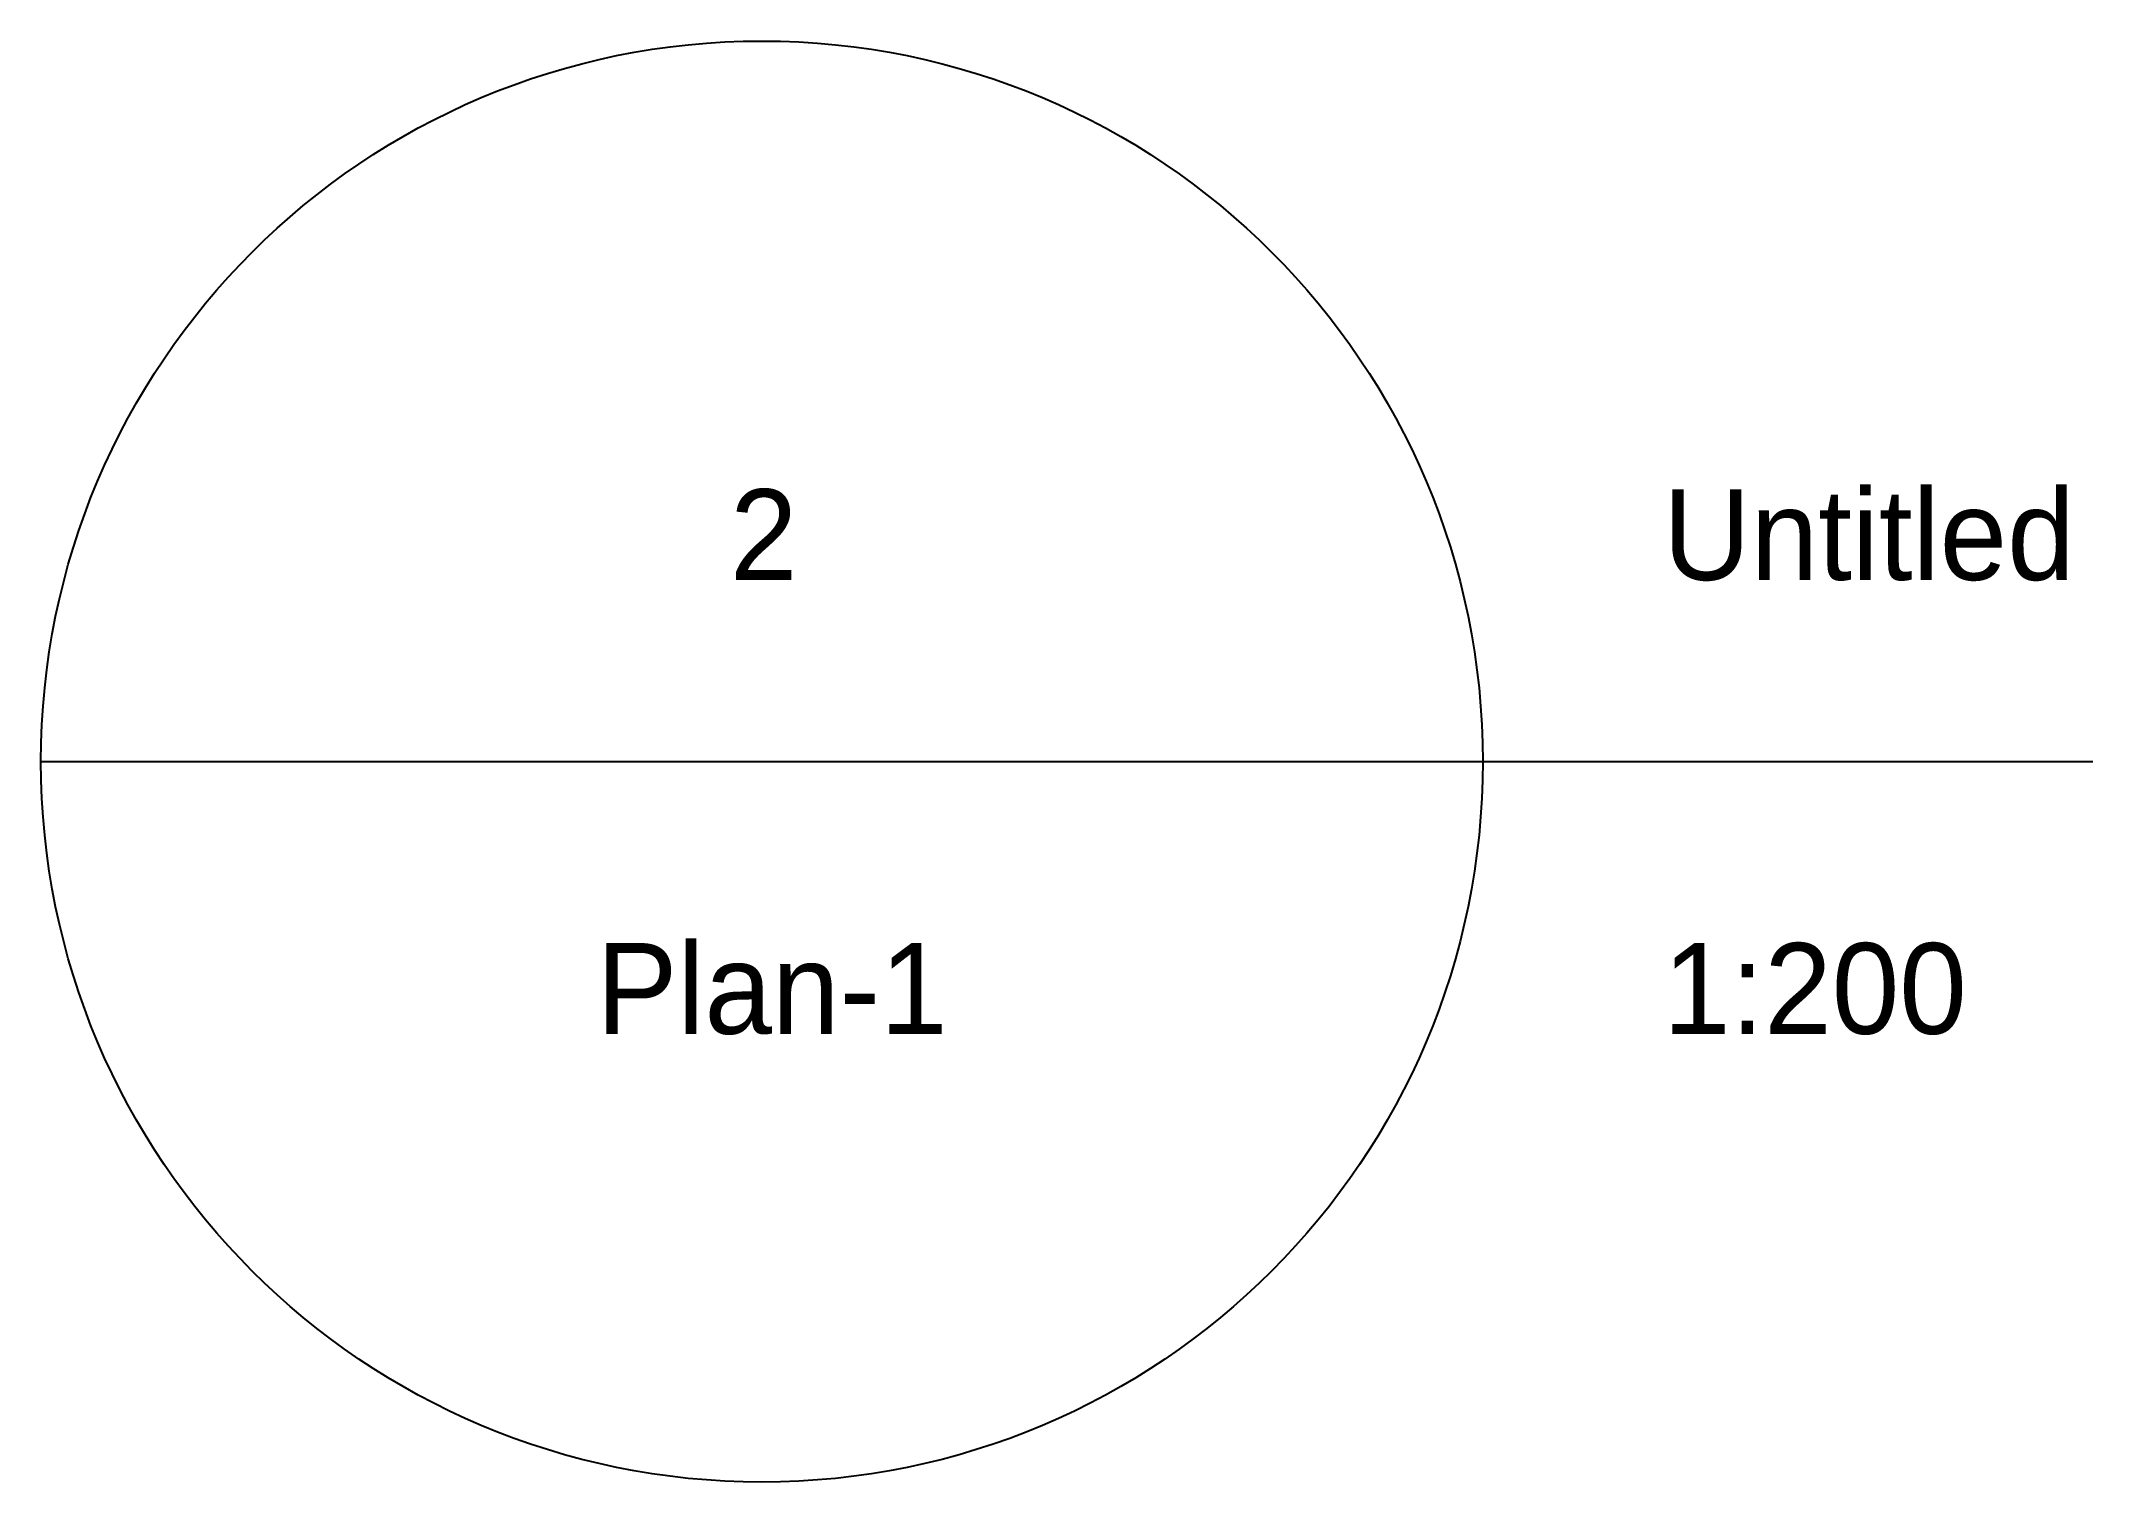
# Model space of a CAD drawing. Extents: x 412 to 12278413, y -37566 to -21.
# Drawn here: x 12278388.66 to 12278411.26, y -36.53 to -20.66 of the extents above.
import ezdxf

# ---------------------------------------------------------------- set-up
doc = ezdxf.new("R2010")
doc.units = 0
doc.layers.add('01_A_AccesTren_t', color=7, linetype='Continuous')

msp = doc.modelspace()

# ---------------------------------------------------------------- linework, layer by layer
at = {"layer": '01_A_AccesTren_t'}
for p, q in [((12278388.662, -28.593), (12278404.537, -28.593)), ((12278396.668, -28.593), (12278411.256, -28.593))]:
    msp.add_line(p, q, dxfattribs=at)
msp.add_circle((12278396.599, -28.593), 7.938, dxfattribs=at)

# ---------------------------------------------------------------- texts
for s, p in [('2', (12278396.248, -26.593)), ('Untitled', (12278406.521, -26.593)), ('Plan-1', (12278394.778, -31.593)), ('1:200', (12278406.521, -31.593))]:
    msp.add_text(s, height=1, dxfattribs=at).set_placement(p)

doc.saveas('drawing.dxf')
